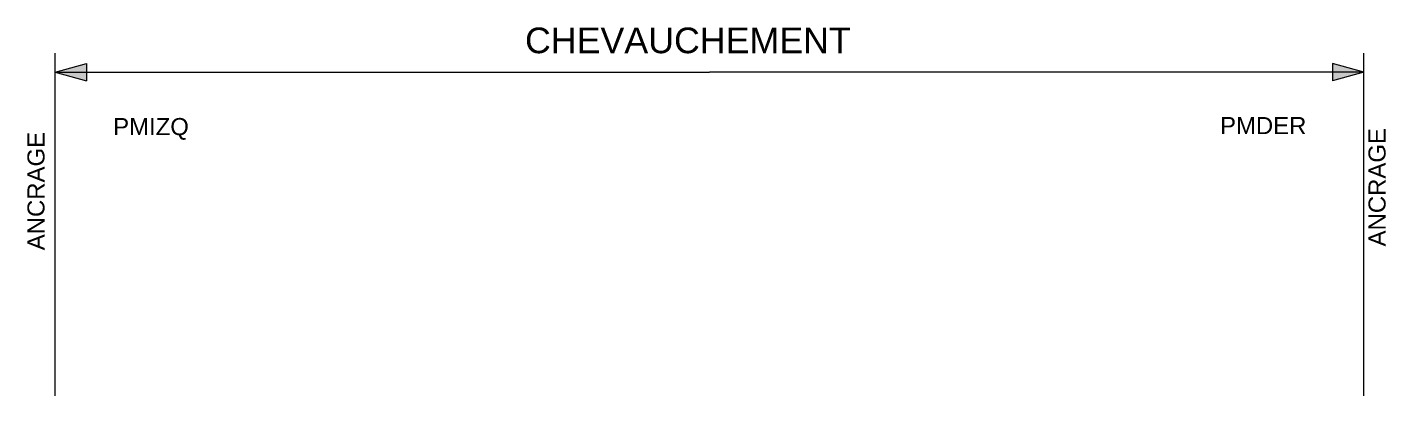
# Model space of a CAD drawing. Header units: inches. Extents: x -4 to 194, y 0 to 54.
import ezdxf
from ezdxf.enums import TextEntityAlignment as Align

# ---------------------------------------------------------------- set-up
doc = ezdxf.new("R2010")
doc.units = ezdxf.units.IN
doc.header["$MEASUREMENT"] = 0
doc.styles.add('arial', font='arial.ttf')

msp = doc.modelspace()

# ---------------------------------------------------------------- hatches: boundary and pattern name
h = msp.add_hatch(color=256)
h.paths.add_polyline_path([(-0.03, 47.24), (4.55, 48.5), (4.54, 47.22)])
h.paths.add_polyline_path([(-0.03, 47.24), (4.54, 47.22), (4.54, 45.95)])
h = msp.add_hatch(color=256)
h.paths.add_polyline_path([(191.22, 47.24), (186.64, 48.5), (186.65, 47.22)])
h.paths.add_polyline_path([(191.22, 47.24), (186.65, 47.22), (186.65, 45.95)])

# ---------------------------------------------------------------- linework, layer by layer
for p, q in [((0, 0), (0, 50)), ((191.19, 0), (191.19, 50)), ((-0.03, 47.24), (4.55, 48.5)), ((4.55, 48.5), (4.54, 45.95)), ((191.22, 47.24), (186.64, 48.5)), ((186.64, 48.5), (186.65, 45.95)), ((-0.03, 47.24), (4.54, 45.95)), ((-0.03, 47.24), (95.59, 47.23)), ((191.22, 47.24), (95.59, 47.23)), ((191.22, 47.24), (186.65, 45.95))]:
    msp.add_line(p, q)

# ---------------------------------------------------------------- texts
at = {"style": 'arial'}
for tag, height, p in [('CHEVAUCHEMENT', 3.74, (92.44, 51.86)), ('PMIZQ', 2.5, (13.99, 39.28)), ('PMDER', 2.5, (176.51, 39.43))]:
    msp.add_attdef(tag, text='', height=height, dxfattribs=at).set_placement(p, align=Align.MIDDLE_CENTER)
for p in [(-2.82, 29.87), (193.14, 30.43)]:
    msp.add_attdef('ANCRAGE', text='', height=2.5, rotation=90, dxfattribs=at).set_placement(p, align=Align.MIDDLE_CENTER)

doc.saveas('drawing.dxf')
